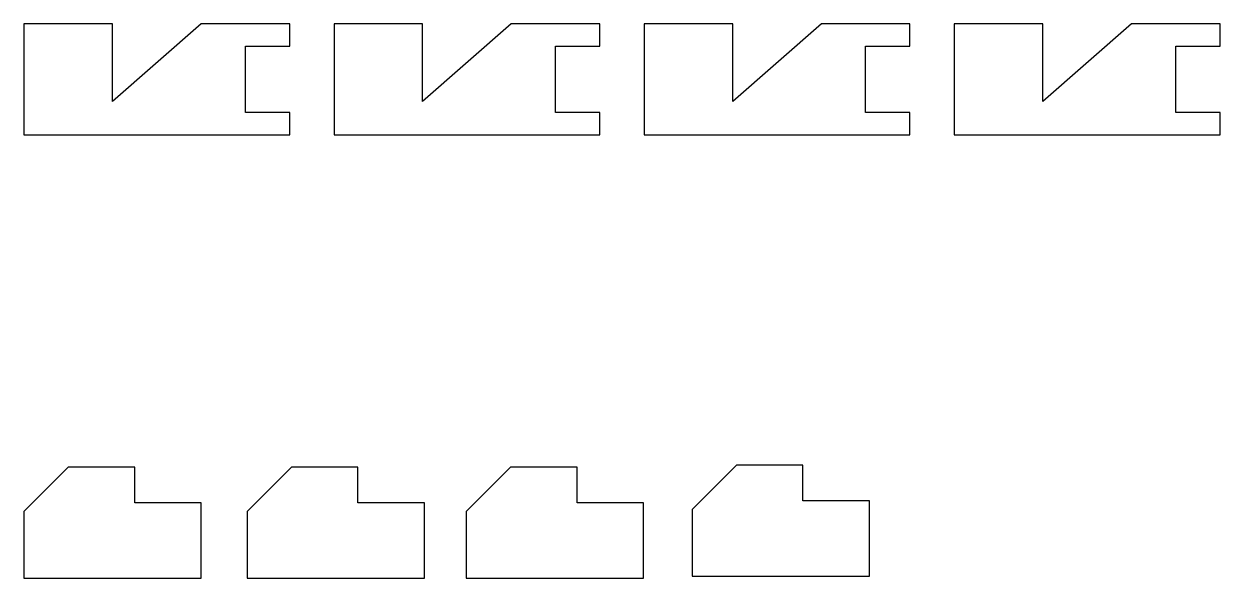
# Model space of a CAD drawing. Header units: millimetres. Extents: x 0 to 270, y 0 to 125.
import ezdxf

# ---------------------------------------------------------------- set-up
doc = ezdxf.new("R2010")
doc.units = ezdxf.units.MM

msp = doc.modelspace()

# ---------------------------------------------------------------- linework, layer by layer
for p, q in [((20, 125), (0, 125)), ((0, 125), (0, 100)), ((40, 125), (20, 107.5)), ((20, 107.5), (20, 125)), ((60, 125), (40, 125)), ((60, 120), (60, 125)), ((90, 125), (70, 125)), ((70, 125), (70, 100)), ((110, 125), (90, 107.5)), ((90, 107.5), (90, 125)), ((130, 125), (110, 125)), ((130, 120), (130, 125)), ((160, 125), (140, 125)), ((140, 125), (140, 100)), ((180, 125), (160, 107.5)), ((160, 107.5), (160, 125)), ((200, 125), (180, 125)), ((200, 120), (200, 125)), ((230, 125), (210, 125)), ((210, 125), (210, 100)), ((250, 125), (230, 107.5)), ((230, 107.5), (230, 125)), ((270, 125), (250, 125)), ((270, 120), (270, 125)), ((50, 105), (50, 120)), ((50, 120), (60, 120)), ((120, 105), (120, 120)), ((120, 120), (130, 120)), ((190, 105), (190, 120)), ((190, 120), (200, 120)), ((260, 105), (260, 120)), ((260, 120), (270, 120)), ((60, 105), (50, 105)), ((60, 100), (60, 105)), ((130, 105), (120, 105)), ((130, 100), (130, 105)), ((200, 105), (190, 105)), ((200, 100), (200, 105)), ((270, 105), (260, 105)), ((270, 100), (270, 105)), ((0, 100), (60, 100)), ((70, 100), (130, 100)), ((140, 100), (200, 100)), ((140, 100), (140, 100)), ((210, 100), (270, 100)), ((10, 25), (0, 15)), ((25, 25), (10, 25)), ((25, 17), (25, 25)), ((60.39, 25), (50.39, 15)), ((75.39, 25), (60.39, 25)), ((75.39, 17), (75.39, 25)), ((109.86, 25), (99.86, 15)), ((124.86, 25), (109.86, 25)), ((124.86, 17), (124.86, 25)), ((160.84, 25.44), (150.84, 15.44)), ((175.84, 25.44), (160.84, 25.44)), ((175.84, 17.44), (175.84, 25.44)), ((40, 17), (25, 17)), ((40, 0), (40, 17)), ((90.39, 17), (75.39, 17)), ((90.39, 0), (90.39, 17)), ((139.86, 17), (124.86, 17)), ((139.86, 0), (139.86, 17)), ((190.84, 17.44), (175.84, 17.44)), ((190.84, 0.44), (190.84, 17.44)), ((0, 15), (0, 0)), ((50.39, 15), (50.39, 0)), ((99.86, 15), (99.86, 0)), ((150.84, 15.44), (150.84, 5.44)), ((0, 10), (0, 0)), ((150.84, 5.44), (150.84, 0.44)), ((0, 0), (40, 0)), ((50.39, 0), (90.39, 0)), ((99.86, 0), (139.86, 0)), ((99.86, 0), (99.86, 0)), ((150.84, 0.44), (190.84, 0.44)), ((150.84, 0.44), (150.84, 0.44))]:
    msp.add_line(p, q)

doc.saveas('drawing.dxf')
